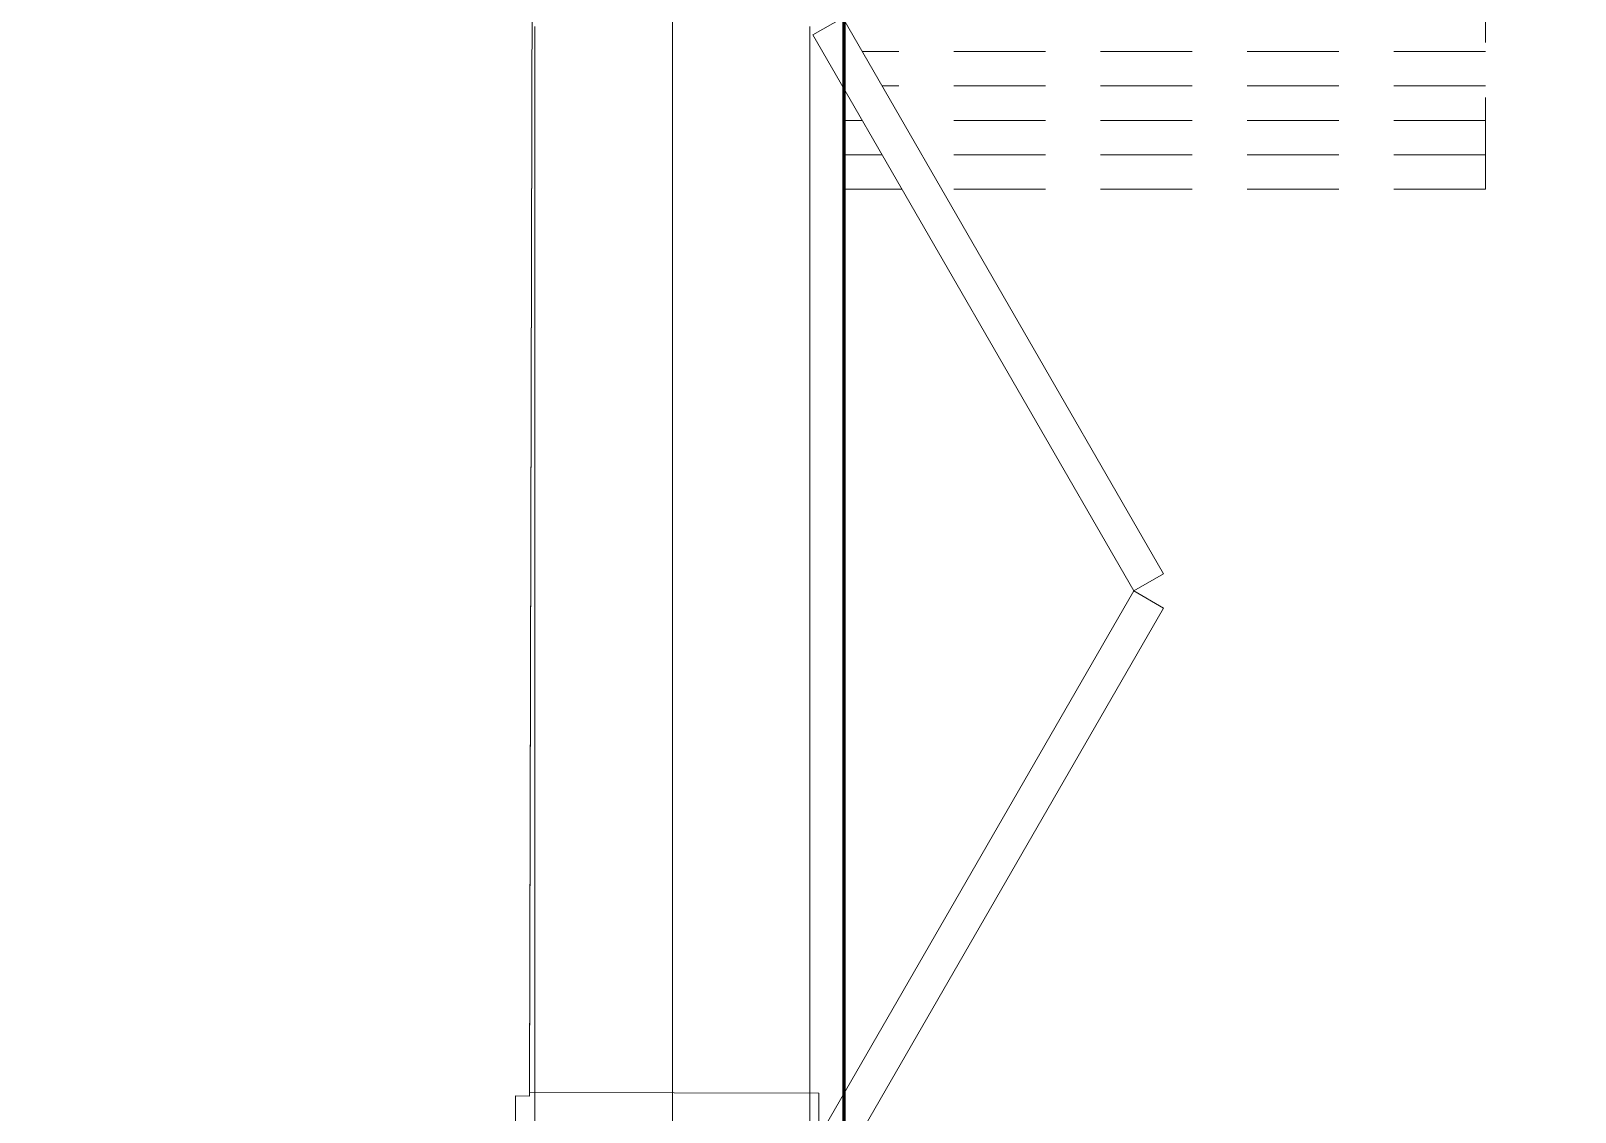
# Model space of a CAD drawing. Header units: millimetres. Extents: x -249154 to 415037, y -45458 to 354837.
# Drawn here: x 12675 to 16044, y 22157 to 24514 of the extents above; entities that cross this region are included whole.
import ezdxf

# ---------------------------------------------------------------- set-up
doc = ezdxf.new("R2010")
doc.units = ezdxf.units.MM
doc.linetypes.add('200_ШТРИХ__ш1_п0_6_', pattern=[320, 200, -120])
for name, color, linetype, lineweight in [('8.3) Зашивка для монтажа противпож шторы', 6, 'Continuous', 60), ('A-AREA-BNDY', 7, 'Continuous', 5), ('A-FLOR', 7, 'Continuous', 9), ('Оси', 7, 'Continuous', 9)]:
    doc.layers.add(name, color=color, linetype=linetype, lineweight=lineweight)
for name, color, linetype, lineweight, true_color in [('A-DOOR-1', 7, 'Continuous', 5, 0xc0c0c0), ('A-DOOR-3', 7, '200_ШТРИХ__ш1_п0_6_', 5, 0xc0c0c0), ('A-DOOR-FRAM-1', 7, 'Continuous', 5, 0xc0c0c0)]:
    doc.layers.add(name, color=color, linetype=linetype, lineweight=lineweight, true_color=true_color)

# ---------------------------------------------------------------- blocks, each defined once
blk = doc.blocks.new('DOR__перегородка__Прямоугольная - ТП-2_ Вн_ДПГ_9480х4200h_2-23998078-Объем проектирования 1 этажа')
at = {"layer": 'A-DOOR-3'}
for p, q in [((7032, 0), (9460, 0)), ((7135, -75), (9323.2, -75)), ((9105.2, -200.9), (9105.2, -75)), ((9180.2, -157.6), (9180.2, -75)), ((9255.2, -114.3), (9255.2, -75)), ((9405.2, -1474.2), (9405.2, -114.3)), ((9330.2, -1474.2), (9330.2, -157.6)), ((9255.2, -1474.2), (9255.2, -200.9)), ((9180.2, -1474.2), (9180.2, -244.2)), ((9105.2, -1474.2), (9105.2, -287.5)), ((9105.2, -1474.2), (9480, -1474.2))]:
    blk.add_line(p, q, dxfattribs=at)
at = {"layer": 'A-DOOR-FRAM-1'}
for p, q in [((8229.1, -706.9), (7016.7, -6.7)), ((9441.4, -6.7), (8229.1, -706.9)), ((9478.9, -71.7), (9441.4, -6.7)), ((6979.2, -71.7), (8191.6, -771.8)), ((8266.6, -771.8), (9478.9, -71.7)), ((8191.6, -771.8), (8229.1, -706.9)), ((8229.1, -706.9), (8266.6, -771.8))]:
    blk.add_line(p, q, dxfattribs=at)

msp = doc.modelspace()

# ---------------------------------------------------------------- linework, layer by layer
at = {"layer": '8.3) Зашивка для монтажа противпож шторы', "linetype": 'ByBlock', "ltscale": 0.5}
msp.add_lwpolyline([(14449.7, 15083.9), (14449.7, 24543.9)], dxfattribs=at)
at = {"layer": 'A-AREA-BNDY', "flags": 128}
for points in [[(13746.7, 15192.7), (13752.8, 17792.7), (13721.8, 17792.8), (13723.3, 18441.8), (13754.3, 18441.7), (13754.3, 18451.7), (13761.6, 21541.7), (13730.6, 21541.8), (13732.1, 22191.8), (13763.1, 22191.7), (13763.1, 22193.7), (13768.8, 24626.7), (13747.8, 24626.8), (13753.7, 27117.3), (13524.9, 27117.8), (9795.7, 27126.6)], [(21942.9, 26797), (20284.9, 26800.9), (20284.1, 26428.1), (18804.3, 26431.6), (18803.8, 26224.4), (18141.8, 26226), (18142.3, 26431), (14844.1, 26438.7), (14839.8, 24623.7), (13768.8, 24626.2), (13763.1, 22199.2), (14394.1, 22197.7), (14392.6, 21534.7), (13761.6, 21536.2), (13754.3, 18457.2), (14385.3, 18455.8), (14383.8, 17786.8), (13752.8, 17788.2), (13746.7, 15198.2), (20267.7, 15182.9), (20260.4, 12072.9), (22598.4, 12067.5)]]:
    msp.add_lwpolyline(points, dxfattribs=at)
at = {"layer": 'A-FLOR'}
for p, q in [((13774.7, 22095.8), (13774.7, 24523.9)), ((14374.7, 24523.9), (14374.7, 22095.9))]:
    msp.add_line(p, q, dxfattribs=at)
at = {"layer": 'Оси'}
msp.add_lwpolyline([(14074.7, -2042.3), (14074.7, 2957.7), (14074.7, 22262), (14074.7, 27262)], dxfattribs=at)

# ---------------------------------------------------------------- block references
at = {"layer": 'A-DOOR-1', "rotation": 90.00000000000044}
msp.add_blockref('DOR__перегородка__Прямоугольная - ТП-2_ Вн_ДПГ_9480х4200h_2-23998078-Объем проектирования 1 этажа', (14374.7, 15063.9), dxfattribs=at)

doc.saveas('drawing.dxf')
